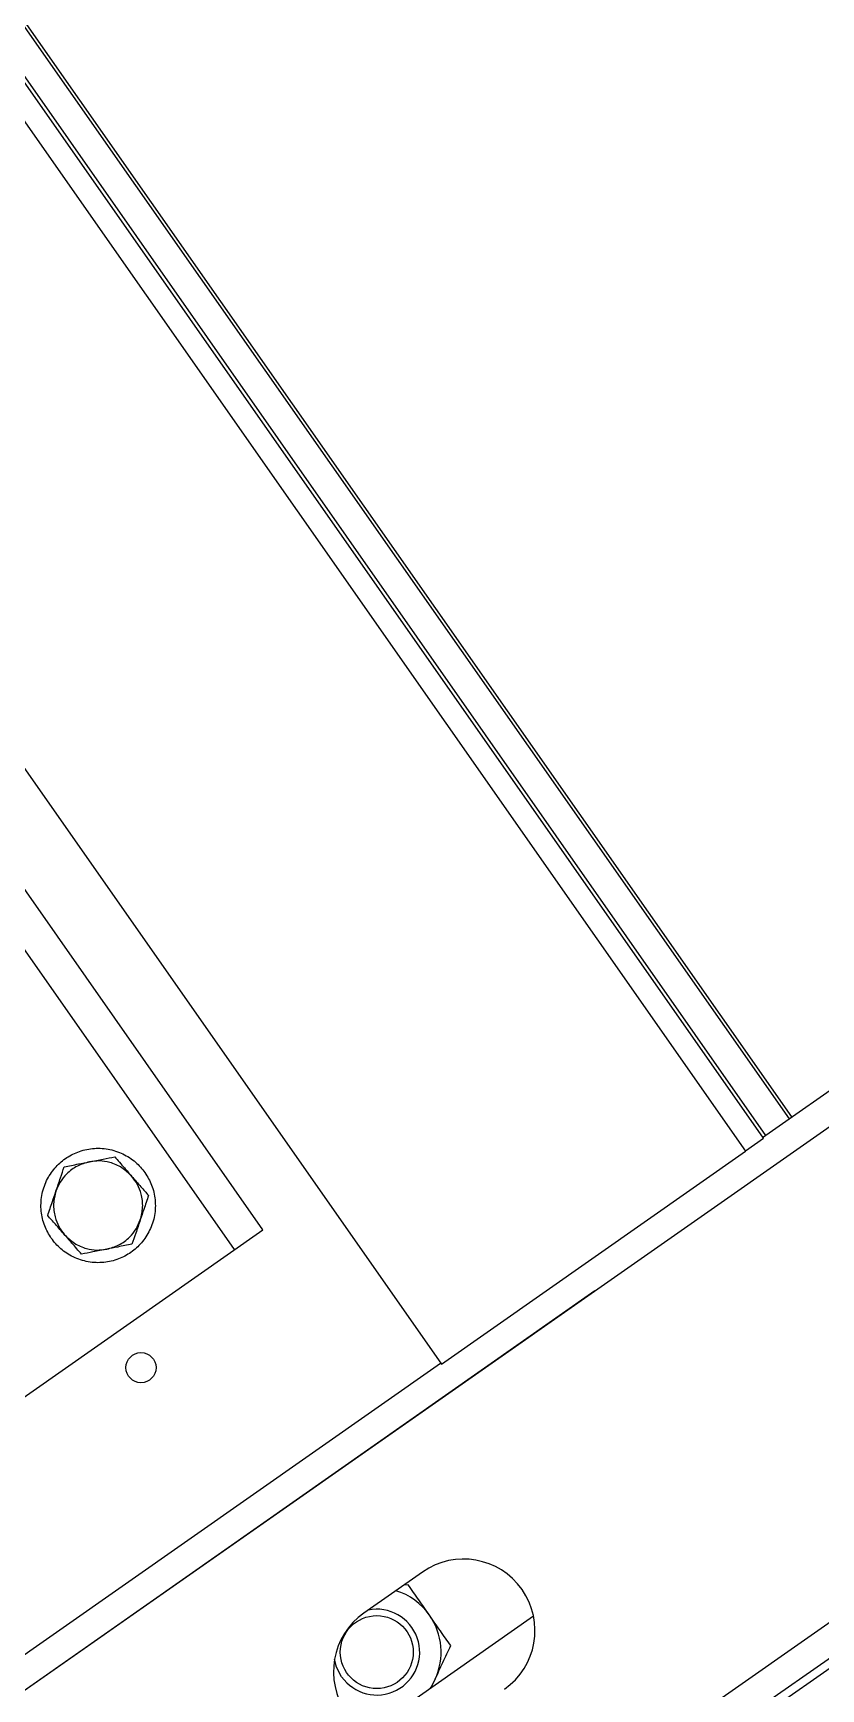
# Model space of a CAD drawing. Header units: millimetres. Extents: x 152904052 to 153933663, y 538271515 to 539240469.
# Drawn here: x 153466762.4 to 153466872.6, y 538579404.2 to 538579635.8 of the extents above; entities that cross this region are included whole.
import ezdxf

# ---------------------------------------------------------------- set-up
doc = ezdxf.new("R2010")
doc.units = ezdxf.units.MM
doc.layers.add('POWR', color=5, linetype='Continuous')

msp = doc.modelspace()

# ---------------------------------------------------------------- linework, layer by layer
at = {"layer": 'POWR', "color": 7}
for p, q in [((153465045.39, 538578202.63), (153467742.04, 538580090.84)), ((153466864.42, 538579481.34), (153467710.2, 538580073.55)), ((153465095.17, 538578168.15), (153467757.42, 538580032.27)), ((153465097.52, 538578164.79), (153467759.77, 538580028.91)), ((153467753.08, 538580022.77), (153466454.73, 538579113.65)), ((153466681.47, 538579750.47), (153466868.11, 538579483.92)), ((153466868.52, 538579484.2), (153466681.88, 538579750.76)), ((153466677.78, 538579747.89), (153466864.49, 538579481.24)), ((153466678.19, 538579748.18), (153466864.83, 538579481.62)), ((153466675.24, 538579746.11), (153466862, 538579479.4)), ((153466632.73, 538579716.34), (153466819.48, 538579449.63)), ((153466794.5, 538579468.39), (153466674.05, 538579640.41)), ((153466790.57, 538579465.64), (153466670.12, 538579637.66)), ((153466864.53, 538579481.17), (153466862, 538579479.4)), ((153466819.48, 538579449.63), (153466862, 538579479.4)), ((153466462.75, 538579236.09), (153466794.5, 538579468.39)), ((153465045.39, 538578202.63), (153466840.97, 538579459.91)), ((153465045.39, 538578202.63), (153466840.97, 538579459.91)), ((153465963.36, 538578850.4), (153466819.37, 538579449.79)), ((153466816.85, 538579420.56), (153466808.66, 538579414.82)), ((153466814.84, 538579418.78), (153466814.23, 538579418.73)), ((153466809.11, 538579398.14), (153466832.37, 538579414.43)), ((153466818.07, 538579404.41), (153466818.6, 538579405.56))]:
    msp.add_line(p, q, dxfattribs=at)
at = {"layer": 'POWR', "color": 7, "flags": 128}
for points in [[(153466805.53, 538579405.92), (153466804.83, 538579407.25), (153466804.54, 538579408.32)], [(153466818.6, 538579405.56), (153466818.04, 538579404.52), (153466817.87, 538579404.27)]]:
    msp.add_lwpolyline(points, dxfattribs=at)
at = {"layer": 'POWR', "color": 7}
for centre, radius in [((153466777.47, 538579449.14), 2.1), ((153466810.45, 538579409.36), 5.1)]:
    msp.add_circle(centre, radius, dxfattribs=at)
for centre, radius, start, end in [((153466822.58, 538579412.37), 10, 305, 125), ((153466810.45, 538579409.36), 9, 35, 72.6699), ((153466814.39, 538579406.63), 10, 125, 305), ((153466810.45, 538579409.36), 6, 215, 101.4435), ((153466810.45, 538579409.36), 9, 335, 35)]:
    msp.add_arc(centre, radius, start, end, dxfattribs=at)
for points, knots in [([(153466764.92, 538579467.23), (153466764.58, 538579467.79), (153466763.88, 538579468.97), (153466763.42, 538579471.04), (153466763.5, 538579473.22), (153466764.17, 538579475.31), (153466765.33, 538579477.07), (153466766.84, 538579478.44), (153466768.64, 538579479.39), (153466770.69, 538579479.88), (153466772.88, 538579479.8), (153466774.96, 538579479.12), (153466776.75, 538579477.98), (153466777.61, 538579476.92), (153466778.03, 538579476.41)], [0, 0, 0, 0, 0.078504, 0.162677, 0.25, 0.337323, 0.421496, 0.5, 0.578504, 0.662677, 0.75, 0.837323, 0.921496, 1, 1, 1, 1]), ([(153466770.26, 538579477.93), (153466770.91, 538579478.05), (153466772.11, 538579478.29), (153466773.26, 538579478.52), (153466773.79, 538579478.63)], [0, 0, 0, 0, 0.5429, 1, 1, 1, 1]), ([(153466773.79, 538579478.63), (153466774.24, 538579478.11), (153466775.02, 538579477.23), (153466775.82, 538579476.31), (153466776.16, 538579475.92)], [0, 0, 0, 0, 0.574451, 1, 1, 1, 1]), ([(153466778.03, 538579476.41), (153466778.37, 538579475.84), (153466779.07, 538579474.67), (153466779.53, 538579472.59), (153466779.46, 538579470.41), (153466778.78, 538579468.33), (153466777.62, 538579466.56), (153466776.11, 538579465.2), (153466774.31, 538579464.24), (153466772.26, 538579463.76), (153466770.07, 538579463.84), (153466767.99, 538579464.52), (153466766.2, 538579465.66), (153466765.34, 538579466.72), (153466764.92, 538579467.23)], [0, 0, 0, 0, 0.078504, 0.162677, 0.25, 0.337323, 0.421496, 0.5, 0.578504, 0.662677, 0.75, 0.837323, 0.921496, 1, 1, 1, 1]), ([(153466770.26, 538579477.93), (153466769.69, 538579477.76), (153466768.51, 538579477.42), (153466767.13, 538579476.37), (153466766.13, 538579475.14), (153466765.76, 538579474.26), (153466765.58, 538579473.82)], [0, 0, 0, 0, 0.275731, 0.561042, 0.784269, 1, 1, 1, 1]), ([(153466765.58, 538579473.82), (153466765.79, 538579474.45), (153466766.19, 538579475.6), (153466766.56, 538579476.72), (153466766.74, 538579477.23)], [0, 0, 0, 0, 0.5429, 1, 1, 1, 1]), ([(153466766.74, 538579477.23), (153466767.4, 538579477.36), (153466768.56, 538579477.59), (153466769.76, 538579477.82), (153466770.26, 538579477.93)], [0, 0, 0, 0, 0.574451, 1, 1, 1, 1]), ([(153466776.16, 538579475.92), (153466775.73, 538579476.34), (153466774.85, 538579477.19), (153466773.24, 538579477.86), (153466771.68, 538579478.11), (153466770.73, 538579477.99), (153466770.26, 538579477.93)], [0, 0, 0, 0, 0.2757314, 0.5610422, 0.7842685, 1, 1, 1, 1]), ([(153466777.37, 538579469.81), (153466777.52, 538579470.4), (153466777.81, 538579471.59), (153466777.59, 538579473.31), (153466777.03, 538579474.79), (153466776.45, 538579475.55), (153466776.16, 538579475.92)], [0, 0, 0, 0, 0.275731, 0.561042, 0.784269, 1, 1, 1, 1]), ([(153466776.16, 538579475.92), (153466776.6, 538579475.42), (153466777.4, 538579474.51), (153466778.17, 538579473.62), (153466778.53, 538579473.22)], [0, 0, 0, 0, 0.5429, 1, 1, 1, 1]), ([(153466764.42, 538579470.42), (153466764.64, 538579471.06), (153466765.02, 538579472.18), (153466765.41, 538579473.33), (153466765.58, 538579473.82)], [0, 0, 0, 0, 0.574451, 1, 1, 1, 1]), ([(153466765.58, 538579473.82), (153466765.43, 538579473.24), (153466765.14, 538579472.05), (153466765.36, 538579470.33), (153466765.92, 538579468.85), (153466766.51, 538579468.09), (153466766.79, 538579467.71)], [0, 0, 0, 0, 0.275731, 0.561042, 0.784269, 1, 1, 1, 1]), ([(153466778.53, 538579473.22), (153466778.31, 538579472.57), (153466777.93, 538579471.46), (153466777.54, 538579470.3), (153466777.37, 538579469.81)], [0, 0, 0, 0, 0.574451, 1, 1, 1, 1]), ([(153466766.79, 538579467.71), (153466766.36, 538579468.21), (153466765.55, 538579469.13), (153466764.78, 538579470.01), (153466764.42, 538579470.42)], [0, 0, 0, 0, 0.5429, 1, 1, 1, 1]), ([(153466772.69, 538579465.71), (153466773.27, 538579465.88), (153466774.44, 538579466.21), (153466775.82, 538579467.27), (153466776.83, 538579468.5), (153466777.19, 538579469.38), (153466777.37, 538579469.81)], [0, 0, 0, 0, 0.2757314, 0.5610422, 0.7842685, 1, 1, 1, 1]), ([(153466777.37, 538579469.81), (153466777.16, 538579469.19), (153466776.77, 538579468.03), (153466776.39, 538579466.92), (153466776.21, 538579466.41)], [0, 0, 0, 0, 0.5429, 1, 1, 1, 1]), ([(153466766.79, 538579467.71), (153466767.23, 538579467.3), (153466768.11, 538579466.45), (153466769.71, 538579465.78), (153466771.27, 538579465.52), (153466772.22, 538579465.65), (153466772.69, 538579465.71)], [0, 0, 0, 0, 0.2757314, 0.5610422, 0.7842685, 1, 1, 1, 1]), ([(153466769.16, 538579465.01), (153466768.71, 538579465.52), (153466767.94, 538579466.41), (153466767.13, 538579467.32), (153466766.79, 538579467.71)], [0, 0, 0, 0, 0.574451, 1, 1, 1, 1]), ([(153466772.69, 538579465.71), (153466772.04, 538579465.58), (153466770.84, 538579465.34), (153466769.69, 538579465.12), (153466769.16, 538579465.01)], [0, 0, 0, 0, 0.5429, 1, 1, 1, 1]), ([(153466776.21, 538579466.41), (153466775.55, 538579466.28), (153466774.39, 538579466.05), (153466773.2, 538579465.81), (153466772.69, 538579465.71)], [0, 0, 0, 0, 0.574451, 1, 1, 1, 1]), ([(153466817.82, 538579414.52), (153466817.32, 538579415.24), (153466816.31, 538579416.68), (153466815.33, 538579418.07), (153466814.84, 538579418.78)], [0, 0, 0, 0, 0.494511, 1, 1, 1, 1]), ([(153466820.8, 538579410.27), (153466820.31, 538579410.96), (153466819.34, 538579412.35), (153466818.33, 538579413.79), (153466817.82, 538579414.52)], [0, 0, 0, 0, 0.495458, 1, 1, 1, 1]), ([(153466818.6, 538579405.56), (153466818.97, 538579406.35), (153466819.71, 538579407.94), (153466820.43, 538579409.49), (153466820.8, 538579410.27)], [0, 0, 0, 0, 0.494511, 1, 1, 1, 1])]:
    msp.add_open_spline(points, degree=3, knots=knots, dxfattribs=at)

doc.saveas('drawing.dxf')
